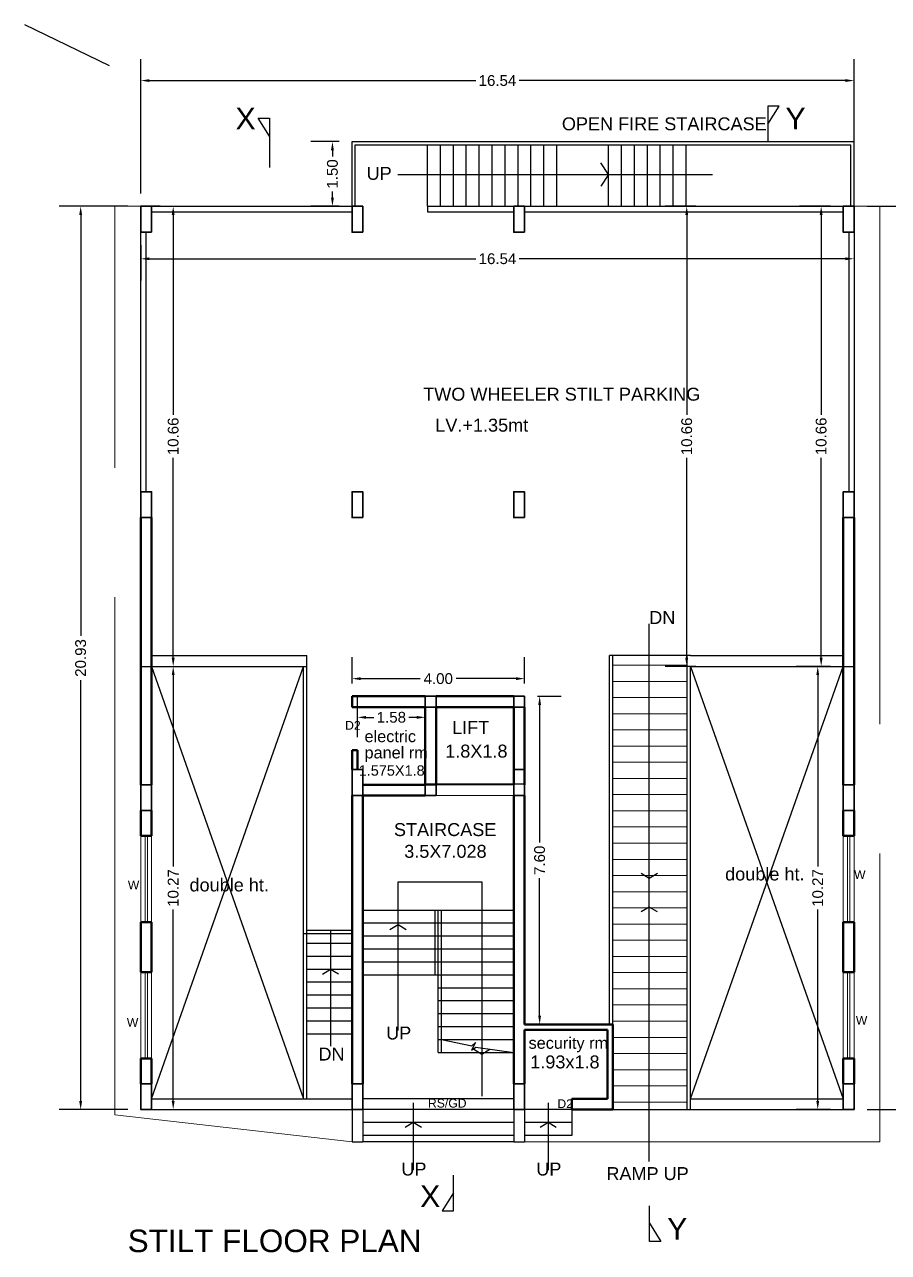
# Model space of a CAD drawing. Header units: metres. Extents: x 1217.9 to 1317.9, y 418.8 to 504.
# Drawn here: x 1248.73 to 1268.76, y 443.24 to 471.7 of the extents above; entities that cross this region are included whole.
import ezdxf

# ---------------------------------------------------------------- set-up
doc = ezdxf.new("R2010")
doc.units = ezdxf.units.M
doc.header["$MEASUREMENT"] = 0
doc.linetypes.add('ACAD_ISO02W100', pattern=[15, 12, -3])
doc.layers.add('Legend', color=7, linetype='Continuous')
doc.layers.add('Text', color=7, linetype='Continuous')
for name, color, linetype, lineweight in [('TEXX', 4, 'Continuous', 35), ('wall', 92, 'Continuous', 50), ('win', 40, 'Continuous', 20)]:
    doc.layers.add(name, color=color, linetype=linetype, lineweight=lineweight)
doc.styles.add('PreDCRFont', font='arial.ttf', dxfattribs={"height": 0.25})
doc.styles.add('style2', font='arial.ttf', dxfattribs={"height": 0.25})
doc.dimstyles.new('Copy of Standard2', dxfattribs={"dimtxt": 0.25, "dimasz": 0.2, "dimexe": 0.5, "dimexo": 0.3, "dimgap": 0.09, "dimtad": 0, "dimtoh": 1, "dimzin": 0, "dimdsep": 46, "dimtxsty": 'PreDCRFont', "dimcen": 0.025, "dimdle": 0.1, "dimadec": 0, "dimazin": 0, "dimtfac": 1, "dimtofl": 0, "dimtmove": 2, "dimatfit": 3, "dimfxl": 0.18, "dimtolj": 1, "dimtzin": 0, "dimarcsym": 0})

# ---------------------------------------------------------------- blocks, each defined once
blk = doc.blocks.new('*D26')
at = {"layer": 'Defpoints', "color": 0, "linetype": 'Continuous', "transparency": 16777216}
for p in [(1256.324, 468.987), (1255.87, 467.487), (1256.324, 467.487)]:
    blk.add_point(p, dxfattribs=at)
at = {"layer": 'Text', "color": 0, "linetype": 'Continuous', "lineweight": -2, "transparency": 16777216}
for p, q in [((1256.024, 468.987), (1255.37, 468.987)), ((1255.87, 468.787), (1255.87, 468.639)), ((1255.87, 467.687), (1255.87, 467.834)), ((1256.024, 467.487), (1255.37, 467.487))]:
    blk.add_line(p, q, dxfattribs=at)
at = {"layer": 'Text', "color": 0, "linetype": 'Continuous', "transparency": 16777216}
for points in [[(1255.836, 468.787), (1255.903, 468.787), (1255.87, 468.987)], [(1255.836, 467.687), (1255.903, 467.687), (1255.87, 467.487)]]:
    blk.add_solid(points, dxfattribs=at)
at = {"layer": 'Text', "color": 0, "linetype": 'Continuous', "transparency": 16777216, "insert": (1255.87, 468.237), "char_height": 0.25, "attachment_point": 5, "rotation": 90, "style": 'PreDCRFont'}
blk.add_mtext('\\A1;1.50', dxfattribs=at)
blk = doc.blocks.new('*D27')
at = {"layer": 'Defpoints', "color": 0, "linetype": 'Continuous', "transparency": 16777216}
for p in [(1251.427, 466.887), (1267.967, 466.887), (1267.967, 466.271)]:
    blk.add_point(p, dxfattribs=at)
at = {"layer": 'Text', "color": 0, "linetype": 'Continuous', "lineweight": -2, "transparency": 16777216}
for p, q in [((1251.427, 466.587), (1251.427, 465.771)), ((1267.967, 466.587), (1267.967, 465.771)), ((1251.627, 466.271), (1259.197, 466.271)), ((1267.767, 466.271), (1260.197, 466.271))]:
    blk.add_line(p, q, dxfattribs=at)
at = {"layer": 'Text', "color": 0, "linetype": 'Continuous', "transparency": 16777216}
for points in [[(1251.627, 466.304), (1251.627, 466.238), (1251.427, 466.271)], [(1267.767, 466.304), (1267.767, 466.238), (1267.967, 466.271)]]:
    blk.add_solid(points, dxfattribs=at)
at = {"layer": 'Text', "color": 0, "linetype": 'Continuous', "transparency": 16777216, "insert": (1259.697, 466.271), "char_height": 0.25, "attachment_point": 5, "style": 'PreDCRFont'}
blk.add_mtext('\\A1;16.54', dxfattribs=at)
blk = doc.blocks.new('*D28')
at = {"layer": 'Defpoints', "color": 0, "linetype": 'Continuous', "transparency": 16777216}
for p in [(1267.717, 467.487), (1267.204, 456.824), (1267.717, 456.824)]:
    blk.add_point(p, dxfattribs=at)
at = {"layer": 'Text', "color": 0, "linetype": 'Continuous', "lineweight": -2, "transparency": 16777216}
for p, q in [((1267.417, 467.487), (1266.704, 467.487)), ((1267.204, 467.287), (1267.204, 462.655)), ((1267.204, 457.024), (1267.204, 461.655)), ((1267.417, 456.824), (1266.704, 456.824))]:
    blk.add_line(p, q, dxfattribs=at)
at = {"layer": 'Text', "color": 0, "linetype": 'Continuous', "transparency": 16777216}
for points in [[(1267.171, 467.287), (1267.237, 467.287), (1267.204, 467.487)], [(1267.171, 457.024), (1267.237, 457.024), (1267.204, 456.824)]]:
    blk.add_solid(points, dxfattribs=at)
at = {"layer": 'Text', "color": 0, "linetype": 'Continuous', "transparency": 16777216, "insert": (1267.204, 462.155), "char_height": 0.25, "attachment_point": 5, "rotation": 90, "style": 'PreDCRFont'}
blk.add_mtext('\\A1;10.66', dxfattribs=at)
blk = doc.blocks.new('*D29')
at = {"layer": 'Defpoints', "color": 0, "linetype": 'Continuous', "transparency": 16777216}
for p in [(1267.717, 456.824), (1267.125, 446.554), (1267.717, 446.554)]:
    blk.add_point(p, dxfattribs=at)
at = {"layer": 'Text', "color": 0, "linetype": 'Continuous', "lineweight": -2, "transparency": 16777216}
for p, q in [((1267.417, 456.824), (1266.625, 456.824)), ((1267.125, 456.624), (1267.125, 452.189)), ((1267.125, 446.754), (1267.125, 451.189)), ((1267.417, 446.554), (1266.625, 446.554))]:
    blk.add_line(p, q, dxfattribs=at)
at = {"layer": 'Text', "color": 0, "linetype": 'Continuous', "transparency": 16777216}
for points in [[(1267.091, 456.624), (1267.158, 456.624), (1267.125, 456.824)], [(1267.091, 446.754), (1267.158, 446.754), (1267.125, 446.554)]]:
    blk.add_solid(points, dxfattribs=at)
at = {"layer": 'Text', "color": 0, "linetype": 'Continuous', "transparency": 16777216, "insert": (1267.125, 451.689), "char_height": 0.25, "attachment_point": 5, "rotation": 90, "style": 'PreDCRFont'}
blk.add_mtext('\\A1;10.27', dxfattribs=at)
blk = doc.blocks.new('*D30')
at = {"layer": 'Defpoints', "color": 0, "linetype": 'Continuous', "transparency": 16777216}
for p in [(1267.967, 467.487), (1269.303, 467.487), (1267.967, 446.554)]:
    blk.add_point(p, dxfattribs=at)
at = {"layer": 'Text', "color": 0, "linetype": 'Continuous', "lineweight": -2, "transparency": 16777216}
for p, q in [((1268.267, 467.487), (1269.803, 467.487)), ((1269.303, 467.287), (1269.303, 457.534)), ((1269.303, 446.754), (1269.303, 456.506)), ((1268.267, 446.554), (1269.803, 446.554))]:
    blk.add_line(p, q, dxfattribs=at)
at = {"layer": 'Text', "color": 0, "linetype": 'Continuous', "transparency": 16777216}
for points in [[(1269.269, 467.287), (1269.336, 467.287), (1269.303, 467.487)], [(1269.269, 446.754), (1269.336, 446.754), (1269.303, 446.554)]]:
    blk.add_solid(points, dxfattribs=at)
at = {"layer": 'Text', "color": 0, "linetype": 'Continuous', "transparency": 16777216, "insert": (1269.303, 457.02), "char_height": 0.25, "attachment_point": 5, "rotation": 90, "style": 'PreDCRFont'}
blk.add_mtext('\\A1;20.93', dxfattribs=at)
blk = doc.blocks.new('*D31')
at = {"layer": 'Defpoints', "color": 0, "linetype": 'Continuous', "transparency": 16777216}
for p in [(1251.677, 456.824), (1252.177, 456.824), (1251.677, 446.554)]:
    blk.add_point(p, dxfattribs=at)
at = {"layer": 'Text', "color": 0, "linetype": 'Continuous', "lineweight": -2, "transparency": 16777216}
for p, q in [((1251.977, 456.824), (1252.677, 456.824)), ((1252.177, 456.624), (1252.177, 452.189)), ((1252.177, 446.754), (1252.177, 451.189)), ((1251.977, 446.554), (1252.677, 446.554))]:
    blk.add_line(p, q, dxfattribs=at)
at = {"layer": 'Text', "color": 0, "linetype": 'Continuous', "transparency": 16777216}
for points in [[(1252.143, 456.624), (1252.21, 456.624), (1252.177, 456.824)], [(1252.143, 446.754), (1252.21, 446.754), (1252.177, 446.554)]]:
    blk.add_solid(points, dxfattribs=at)
at = {"layer": 'Text', "color": 0, "linetype": 'Continuous', "transparency": 16777216, "insert": (1252.177, 451.689), "char_height": 0.25, "attachment_point": 5, "rotation": 90, "style": 'PreDCRFont'}
blk.add_mtext('\\A1;10.27', dxfattribs=at)
blk = doc.blocks.new('*D32')
at = {"layer": 'Defpoints', "color": 0, "linetype": 'Continuous', "transparency": 16777216}
for p in [(1252.177, 467.487), (1252.177, 467.487), (1251.677, 456.824)]:
    blk.add_point(p, dxfattribs=at)
at = {"layer": 'Text', "color": 0, "linetype": 'Continuous', "lineweight": -2, "transparency": 16777216}
for p, q in [((1251.877, 467.487), (1251.677, 467.487)), ((1252.177, 467.287), (1252.177, 462.655)), ((1252.177, 457.024), (1252.177, 461.655)), ((1251.977, 456.824), (1252.677, 456.824))]:
    blk.add_line(p, q, dxfattribs=at)
at = {"layer": 'Text', "color": 0, "linetype": 'Continuous', "transparency": 16777216}
for points in [[(1252.143, 467.287), (1252.21, 467.287), (1252.177, 467.487)], [(1252.143, 457.024), (1252.21, 457.024), (1252.177, 456.824)]]:
    blk.add_solid(points, dxfattribs=at)
at = {"layer": 'Text', "color": 0, "linetype": 'Continuous', "transparency": 16777216, "insert": (1252.177, 462.155), "char_height": 0.25, "attachment_point": 5, "rotation": 90, "style": 'PreDCRFont'}
blk.add_mtext('\\A1;10.66', dxfattribs=at)
blk = doc.blocks.new('*D33')
at = {"layer": 'Defpoints', "color": 0, "linetype": 'Continuous', "transparency": 16777216}
for p in [(1260.324, 456.541), (1256.324, 456.132), (1260.324, 456.132)]:
    blk.add_point(p, dxfattribs=at)
at = {"layer": 'Text', "color": 0, "linetype": 'Continuous', "lineweight": -2, "transparency": 16777216}
for p, q in [((1256.324, 456.432), (1256.324, 457.041)), ((1260.324, 456.432), (1260.324, 457.041)), ((1256.524, 456.541), (1257.904, 456.541)), ((1260.124, 456.541), (1258.743, 456.541))]:
    blk.add_line(p, q, dxfattribs=at)
at = {"layer": 'Text', "color": 0, "linetype": 'Continuous', "transparency": 16777216}
for points in [[(1256.524, 456.574), (1256.524, 456.507), (1256.324, 456.541)], [(1260.124, 456.574), (1260.124, 456.507), (1260.324, 456.541)]]:
    blk.add_solid(points, dxfattribs=at)
at = {"layer": 'Text', "color": 0, "linetype": 'Continuous', "transparency": 16777216, "insert": (1258.324, 456.541), "char_height": 0.25, "attachment_point": 5, "style": 'PreDCRFont'}
blk.add_mtext('\\A1;4.00', dxfattribs=at)
blk = doc.blocks.new('*D36')
at = {"layer": 'Defpoints', "color": 0, "linetype": 'Continuous', "transparency": 16777216}
for p in [(1260.324, 456.132), (1260.324, 448.529), (1260.675, 448.529)]:
    blk.add_point(p, dxfattribs=at)
at = {"layer": 'Text', "color": 0, "linetype": 'Continuous', "lineweight": -2, "transparency": 16777216}
for p, q in [((1260.624, 456.132), (1261.175, 456.132)), ((1260.675, 455.932), (1260.675, 452.744)), ((1260.675, 448.729), (1260.675, 451.917)), ((1260.624, 448.529), (1261.175, 448.529))]:
    blk.add_line(p, q, dxfattribs=at)
at = {"layer": 'Text', "color": 0, "linetype": 'Continuous', "transparency": 16777216}
for points in [[(1260.642, 455.932), (1260.708, 455.932), (1260.675, 456.132)], [(1260.642, 448.729), (1260.708, 448.729), (1260.675, 448.529)]]:
    blk.add_solid(points, dxfattribs=at)
at = {"layer": 'Text', "color": 0, "linetype": 'Continuous', "transparency": 16777216, "insert": (1260.675, 452.331), "char_height": 0.25, "attachment_point": 5, "rotation": 90, "style": 'PreDCRFont'}
blk.add_mtext('\\A1;7.60', dxfattribs=at)
blk = doc.blocks.new('*D37')
at = {"layer": 'Defpoints', "color": 0, "linetype": 'Continuous', "transparency": 16777216}
for p in [(1258.024, 455.644), (1256.449, 454.882), (1258.024, 454.882)]:
    blk.add_point(p, dxfattribs=at)
at = {"layer": 'Text', "color": 0, "linetype": 'Continuous', "lineweight": -2, "transparency": 16777216}
for p, q in [((1256.449, 455.182), (1256.449, 456.144)), ((1258.024, 455.182), (1258.024, 456.144)), ((1256.649, 455.644), (1256.833, 455.644)), ((1257.824, 455.644), (1257.639, 455.644))]:
    blk.add_line(p, q, dxfattribs=at)
at = {"layer": 'Text', "color": 0, "linetype": 'Continuous', "transparency": 16777216}
for points in [[(1256.649, 455.677), (1256.649, 455.61), (1256.449, 455.644)], [(1257.824, 455.677), (1257.824, 455.61), (1258.024, 455.644)]]:
    blk.add_solid(points, dxfattribs=at)
at = {"layer": 'Text', "color": 0, "linetype": 'Continuous', "transparency": 16777216, "insert": (1257.236, 455.644), "char_height": 0.25, "attachment_point": 5, "style": 'PreDCRFont'}
blk.add_mtext('\\A1;1.58', dxfattribs=at)
blk = doc.blocks.new('*D85')
at = {"layer": 'Defpoints', "color": 0, "linetype": 'Continuous', "transparency": 16777216}
for p in [(1267.967, 470.401), (1251.427, 467.487), (1267.967, 467.487)]:
    blk.add_point(p, dxfattribs=at)
at = {"layer": 'Text', "color": 0, "linetype": 'Continuous', "lineweight": -2, "transparency": 16777216}
for p, q in [((1251.427, 467.787), (1251.427, 470.901)), ((1267.967, 467.787), (1267.967, 470.901)), ((1251.627, 470.401), (1259.197, 470.401)), ((1267.767, 470.401), (1260.197, 470.401))]:
    blk.add_line(p, q, dxfattribs=at)
at = {"layer": 'Text', "color": 0, "linetype": 'Continuous', "transparency": 16777216}
for points in [[(1251.627, 470.434), (1251.627, 470.368), (1251.427, 470.401)], [(1267.767, 470.434), (1267.767, 470.368), (1267.967, 470.401)]]:
    blk.add_solid(points, dxfattribs=at)
at = {"layer": 'Text', "color": 0, "linetype": 'Continuous', "transparency": 16777216, "insert": (1259.697, 470.401), "char_height": 0.25, "attachment_point": 5, "style": 'PreDCRFont'}
blk.add_mtext('\\A1;16.54', dxfattribs=at)
blk = doc.blocks.new('*D86')
at = {"layer": 'Defpoints', "color": 0, "linetype": 'Continuous', "transparency": 16777216}
for p in [(1251.427, 467.487), (1250.031, 446.554), (1251.427, 446.554)]:
    blk.add_point(p, dxfattribs=at)
at = {"layer": 'Text', "color": 0, "linetype": 'Continuous', "lineweight": -2, "transparency": 16777216}
for p, q in [((1251.127, 467.487), (1249.531, 467.487)), ((1250.031, 467.287), (1250.031, 457.534)), ((1250.031, 446.754), (1250.031, 456.506)), ((1251.127, 446.554), (1249.531, 446.554))]:
    blk.add_line(p, q, dxfattribs=at)
at = {"layer": 'Text', "color": 0, "linetype": 'Continuous', "transparency": 16777216}
for points in [[(1249.997, 467.287), (1250.064, 467.287), (1250.031, 467.487)], [(1249.997, 446.754), (1250.064, 446.754), (1250.031, 446.554)]]:
    blk.add_solid(points, dxfattribs=at)
at = {"layer": 'Text', "color": 0, "linetype": 'Continuous', "transparency": 16777216, "insert": (1250.031, 457.02), "char_height": 0.25, "attachment_point": 5, "rotation": 90, "style": 'PreDCRFont'}
blk.add_mtext('\\A1;20.93', dxfattribs=at)
blk = doc.blocks.new('*D131')
at = {"layer": 'Defpoints', "color": 0, "linetype": 'Continuous', "transparency": 16777216}
for p in [(1264.598, 467.487), (1264.086, 456.824), (1264.598, 456.824)]:
    blk.add_point(p, dxfattribs=at)
at = {"layer": 'Text', "color": 0, "linetype": 'Continuous', "lineweight": -2, "transparency": 16777216}
for p, q in [((1264.298, 467.487), (1263.586, 467.487)), ((1264.086, 467.287), (1264.086, 462.655)), ((1264.086, 457.024), (1264.086, 461.655)), ((1264.298, 456.824), (1263.586, 456.824))]:
    blk.add_line(p, q, dxfattribs=at)
at = {"layer": 'Text', "color": 0, "linetype": 'Continuous', "transparency": 16777216}
for points in [[(1264.052, 467.287), (1264.119, 467.287), (1264.086, 467.487)], [(1264.052, 457.024), (1264.119, 457.024), (1264.086, 456.824)]]:
    blk.add_solid(points, dxfattribs=at)
at = {"layer": 'Text', "color": 0, "linetype": 'Continuous', "transparency": 16777216, "insert": (1264.086, 462.155), "char_height": 0.25, "attachment_point": 5, "rotation": 90, "style": 'PreDCRFont'}
blk.add_mtext('\\A1;10.66', dxfattribs=at)

msp = doc.modelspace()

# ---------------------------------------------------------------- hatches: boundary and pattern name
at = {"layer": 'win', "linetype": 'Continuous'}
h = msp.add_hatch(dxfattribs=at)
h.set_pattern_fill('ANSI31', color=256, scale=3, angle=135)
h.set_pattern_definition([(180, (45.70003, -8.89688), (-1e-16, -0.375), [])])
h.paths.add_polyline_path([(1264.0985, 457.0739), (1263.2172, 457.0739), (1263.2172, 446.5539), (1264.0985, 446.5539)])
h.paths.add_polyline_path([(1263.2172, 457.0739), (1262.3735, 457.0739), (1262.3735, 451.0539), (1262.3735, 446.5539), (1263.2172, 446.5539)])

# ---------------------------------------------------------------- linework, layer by layer
at = {"linetype": 'Continuous'}
for p, q in [((1263.2172, 445.3517), (1263.2172, 457.8077)), ((1251.6771, 457.0739), (1255.2771, 457.0739)), ((1255.2771, 446.8039), (1255.2771, 457.0739)), ((1264.1735, 457.0739), (1262.2985, 457.0739)), ((1262.2985, 448.5289), (1262.2985, 457.0739)), ((1262.3735, 448.5289), (1262.3735, 457.0739)), ((1264.0985, 446.5539), (1264.0985, 457.0739)), ((1264.1735, 457.0739), (1267.7169, 457.0739)), ((1251.4271, 456.8239), (1255.2771, 456.8239)), ((1251.6771, 456.8239), (1255.2021, 446.8039)), ((1251.6771, 446.8039), (1255.2021, 456.8239)), ((1255.2021, 446.8039), (1255.2021, 456.8239)), ((1264.1735, 446.5539), (1264.1735, 456.8239)), ((1264.1735, 456.8239), (1267.9669, 456.8239)), ((1264.1735, 456.8239), (1267.7169, 446.8039)), ((1264.1735, 446.8039), (1267.7169, 456.8239)), ((1256.3235, 450.6289), (1255.2021, 450.6289)), ((1256.3235, 450.7039), (1255.2771, 450.7039)), ((1256.3235, 450.4039), (1255.2771, 450.4039)), ((1256.3235, 450.1039), (1255.2771, 450.1039)), ((1256.3235, 449.8039), (1255.2771, 449.8039)), ((1256.3235, 449.5039), (1255.2771, 449.5039)), ((1256.3235, 449.2039), (1255.2771, 449.2039)), ((1256.3235, 448.9039), (1255.2771, 448.9039)), ((1256.3235, 448.6039), (1255.2771, 448.6039)), ((1256.3235, 448.3039), (1255.2771, 448.3039)), ((1251.6771, 446.8039), (1256.3235, 446.8039)), ((1264.1735, 446.8039), (1267.7169, 446.8039)), ((1251.6771, 446.5539), (1256.3235, 446.5539)), ((1255.2122, 446.5539), (1256.5735, 446.5539)), ((1261.4235, 446.5539), (1260.3235, 446.5539)), ((1261.4235, 446.5539), (1261.4235, 445.9539)), ((1262.3735, 446.5539), (1267.7169, 446.5539)), ((1261.4235, 446.2539), (1260.3235, 446.2539)), ((1261.4235, 445.9539), (1260.3235, 445.9539))]:
    msp.add_line(p, q, dxfattribs=at)
at = {"color": 1, "linetype": 'Continuous'}
msp.add_lwpolyline([(1260.3235, 454.0928), (1258.0235, 454.0928), (1258.0235, 456.1324), (1260.3235, 456.1324)], close=True, dxfattribs=at)
at = {"linetype": 'Continuous'}
for points in [[(1255.8212, 450.7039), (1255.8212, 448.0221)], [(1258.3985, 448.1784), (1259.1063, 448.0289), (1259.1841, 448.1125), (1259.0948, 447.9299), (1259.1979, 448.0028), (1260.0735, 447.8784)], [(1257.7442, 446.7087), (1257.7442, 445.1505)], [(1260.8735, 446.7087), (1260.8735, 445.1505)]]:
    msp.add_lwpolyline(points, dxfattribs=at)
at = {"layer": 'Text', "linetype": 'Continuous'}
for p, q in [((1256.3235, 468.9869), (1267.9669, 468.9869)), ((1256.3235, 467.4869), (1256.3235, 468.9869)), ((1267.9669, 467.4869), (1267.9669, 468.9869)), ((1256.3985, 468.9119), (1267.8919, 468.9119)), ((1256.3985, 467.4869), (1256.3985, 468.9119)), ((1258.0735, 467.4869), (1258.0735, 468.9119)), ((1258.3735, 467.4869), (1258.3735, 468.9119)), ((1258.6735, 467.4869), (1258.6735, 468.9119)), ((1258.9735, 467.4869), (1258.9735, 468.9119)), ((1259.2735, 467.4869), (1259.2735, 468.9119)), ((1259.5735, 467.4869), (1259.5735, 468.9119)), ((1259.8735, 467.4869), (1259.8735, 468.9119)), ((1260.1735, 467.4869), (1260.1735, 468.9119)), ((1260.4735, 467.4869), (1260.4735, 468.9119)), ((1260.7735, 467.4869), (1260.7735, 468.9119)), ((1261.0735, 467.4869), (1261.0735, 468.9119)), ((1262.2735, 467.4869), (1262.2735, 468.9119)), ((1262.5735, 467.4869), (1262.5735, 468.9119)), ((1262.8735, 467.4869), (1262.8735, 468.9119)), ((1263.1735, 467.4869), (1263.1735, 468.9119)), ((1263.4735, 467.4869), (1263.4735, 468.9119)), ((1263.7735, 467.4869), (1263.7735, 468.9119)), ((1264.0735, 467.4869), (1264.0735, 468.9119)), ((1267.8919, 467.4869), (1267.8919, 468.9119)), ((1251.6771, 467.4869), (1256.3235, 467.4869)), ((1251.6771, 467.3619), (1256.3235, 467.3619)), ((1258.0735, 467.4869), (1260.0735, 467.4869)), ((1258.0735, 467.4869), (1258.0735, 467.3619)), ((1258.0735, 467.3619), (1260.0735, 467.3619)), ((1260.3235, 467.4869), (1267.7169, 467.4869)), ((1260.3235, 467.3619), (1267.7169, 467.3619)), ((1251.4271, 460.8739), (1251.4271, 466.8869)), ((1251.5521, 460.8739), (1251.5521, 466.8869)), ((1267.8419, 466.8869), (1267.8419, 460.8739)), ((1267.9669, 466.8869), (1267.9669, 460.8739)), ((1256.5735, 451.1784), (1260.0735, 451.1784)), ((1258.2485, 449.6784), (1258.2485, 451.1784)), ((1258.3235, 447.8784), (1258.3235, 451.1784)), ((1258.3985, 447.8784), (1258.3985, 451.1784)), ((1256.5735, 450.8784), (1260.0735, 450.8784)), ((1256.5735, 450.5784), (1260.0735, 450.5784)), ((1256.5735, 450.2784), (1260.0735, 450.2784)), ((1258.3235, 450.2784), (1260.0735, 450.2784)), ((1256.5735, 449.9784), (1260.0735, 449.9784)), ((1258.3235, 449.9784), (1260.0735, 449.9784)), ((1256.5735, 449.6784), (1260.0735, 449.6784)), ((1258.3235, 449.3784), (1260.0735, 449.3784)), ((1258.3235, 449.3784), (1260.0735, 449.3784)), ((1258.3235, 449.0784), (1260.0735, 449.0784)), ((1258.3235, 448.7784), (1260.0735, 448.7784)), ((1258.3235, 448.4784), (1260.0735, 448.4784)), ((1258.3235, 448.1784), (1260.0735, 448.1784)), ((1258.3235, 447.8784), (1260.0735, 447.8784)), ((1260.0735, 446.5539), (1256.5735, 446.5539)), ((1260.0735, 446.2539), (1256.5735, 446.2539)), ((1260.0735, 446.2539), (1256.5735, 446.2539)), ((1260.0735, 445.9539), (1256.5735, 445.9539)), ((1260.0735, 445.9539), (1256.5735, 445.9539))]:
    msp.add_line(p, q, dxfattribs=at)
at = {"layer": 'Text', "linetype": 'ACAD_ISO02W100'}
for p, q in [((1260.0735, 446.8039), (1256.5735, 446.8039)), ((1256.3235, 446.5539), (1256.3235, 445.8039)), ((1256.5735, 446.5539), (1256.5735, 445.8039)), ((1260.0735, 446.5539), (1260.0735, 445.8039)), ((1260.3235, 446.5539), (1260.3235, 445.8039)), ((1256.3235, 445.8039), (1256.5735, 445.8039)), ((1256.5735, 445.8111), (1260.0735, 445.8111)), ((1260.0735, 445.8039), (1260.3235, 445.8039))]:
    msp.add_line(p, q, dxfattribs=at)
at = {"layer": 'Text'}
for points in [[(1248.7293, 471.6993), (1250.6927, 470.7486)], [(1265.9678, 469.3921), (1266.2305, 469.8114), (1265.9678, 469.8114), (1265.9678, 468.9869)], [(1254.4131, 469.1132), (1254.1503, 469.5325), (1254.4131, 469.5325), (1254.4131, 468.708)], [(1258.6765, 444.6266), (1258.4137, 444.2073), (1258.6765, 444.2073), (1258.6765, 445.0318)], [(1263.2231, 443.9202), (1263.4859, 443.5008), (1263.2231, 443.5008), (1263.2231, 444.3254)]]:
    msp.add_lwpolyline(points, dxfattribs=at)
at = {"layer": 'Text', "linetype": 'Continuous'}
for points in [[(1254.4131, 469.5325), (1254.4131, 468.388)], [(1262.2735, 468.2278), (1262.0949, 468.4977)], [(1257.3832, 468.2278), (1264.6834, 468.2278)], [(1262.2735, 468.2278), (1262.0949, 467.9578)], [(1263.4045, 452.0251), (1263.2172, 451.913), (1263.0299, 452.0251)], [(1257.3904, 448.39), (1257.3904, 451.8357), (1259.336, 451.8357), (1259.336, 446.8615)], [(1263.4045, 451.1343), (1263.2172, 451.2464), (1263.0299, 451.1343)], [(1257.5777, 450.7198), (1257.3904, 450.8319), (1257.203, 450.7198)], [(1256.0109, 449.6959), (1255.8212, 449.8039), (1255.6363, 449.6878)], [(1259.5233, 447.944), (1259.336, 447.8319), (1259.1486, 447.944)], [(1257.9315, 446.1418), (1257.7442, 446.2539), (1257.5569, 446.1418)], [(1261.0608, 446.1418), (1260.8735, 446.2539), (1260.6862, 446.1418)]]:
    msp.add_lwpolyline(points, dxfattribs=at)
at = {"layer": 'TEXX', "linetype": 'Continuous'}
for points in [[(1251.6771, 466.8869), (1251.6771, 467.4869), (1251.4271, 467.4869), (1251.4271, 466.8869)], [(1256.5735, 466.8869), (1256.5735, 467.4869), (1256.3235, 467.4869), (1256.3235, 466.8869)], [(1260.3235, 466.8869), (1260.3235, 467.4869), (1260.0735, 467.4869), (1260.0735, 466.8869)], [(1267.9669, 466.8869), (1267.9669, 467.4869), (1267.7169, 467.4869), (1267.7169, 466.8869)], [(1251.6771, 460.2739), (1251.6771, 460.8739), (1251.4271, 460.8739), (1251.4271, 460.2739)], [(1256.5735, 460.2739), (1256.5735, 460.8739), (1256.3235, 460.8739), (1256.3235, 460.2739)], [(1260.3235, 460.2739), (1260.3235, 460.8739), (1260.0735, 460.8739), (1260.0735, 460.2739)], [(1267.7169, 460.2739), (1267.7169, 460.8739), (1267.9669, 460.8739), (1267.9669, 460.2739)], [(1258.2735, 455.8824), (1258.0235, 455.8824), (1258.0235, 456.1324), (1258.2735, 456.1324)], [(1260.0735, 455.8824), (1260.3235, 455.8824), (1260.3235, 456.1324), (1260.0735, 456.1324)], [(1256.5735, 453.8324), (1256.5735, 454.4324), (1256.3235, 454.4324), (1256.3235, 453.8324)], [(1260.3235, 453.8324), (1260.3235, 454.4324), (1260.0735, 454.4324), (1260.0735, 453.8324)], [(1251.6771, 453.4824), (1251.6771, 454.0824), (1251.4271, 454.0824), (1251.4271, 453.4824)], [(1258.2735, 453.8324), (1258.0235, 453.8324), (1258.0235, 454.0824), (1258.2735, 454.0824)], [(1267.7169, 453.4824), (1267.7169, 454.0824), (1267.9669, 454.0824), (1267.9669, 453.4824)], [(1251.6771, 446.5539), (1251.6771, 447.1539), (1251.4271, 447.1539), (1251.4271, 446.5539)], [(1256.5735, 446.5539), (1256.5735, 447.1539), (1256.3235, 447.1539), (1256.3235, 446.5539)], [(1260.0735, 446.5539), (1260.0735, 447.1539), (1260.3235, 447.1539), (1260.3235, 446.5539)], [(1267.7169, 446.5539), (1267.7169, 447.1539), (1267.9669, 447.1539), (1267.9669, 446.5539)]]:
    msp.add_lwpolyline(points, close=True, dxfattribs=at)
at = {"layer": 'wall', "linetype": 'Continuous'}
for p, q in [((1251.4271, 460.2739), (1251.4271, 454.0824)), ((1251.6771, 454.0824), (1251.6771, 460.2739)), ((1267.7169, 460.2739), (1267.7169, 454.0824)), ((1267.9669, 454.0824), (1267.9669, 460.2739)), ((1258.0235, 456.1324), (1256.3235, 456.1324)), ((1256.3235, 455.8824), (1256.3235, 456.1324)), ((1258.0235, 455.8824), (1256.3235, 455.8824)), ((1258.0235, 455.8824), (1258.0235, 454.0824)), ((1258.2735, 456.1324), (1260.0735, 456.1324)), ((1258.2735, 455.8824), (1260.0735, 455.8824)), ((1258.2735, 455.8824), (1258.2735, 454.0824)), ((1260.0735, 455.8824), (1260.0735, 454.0824)), ((1260.3235, 455.8824), (1260.3235, 454.0824)), ((1256.3235, 454.4324), (1256.3235, 454.8824)), ((1256.4485, 454.8824), (1256.3235, 454.8824)), ((1256.4485, 454.4324), (1256.4485, 454.8824)), ((1256.5735, 454.0824), (1258.0235, 454.0824)), ((1256.3235, 447.1539), (1256.3235, 453.8324)), ((1256.5735, 453.8324), (1258.0235, 453.8324)), ((1256.5735, 447.1539), (1256.5735, 453.8324)), ((1260.0735, 453.8324), (1260.0735, 447.1539)), ((1260.3235, 453.8324), (1260.3235, 448.5289)), ((1251.4271, 452.9003), (1251.4271, 453.4824)), ((1251.6771, 452.9003), (1251.6771, 453.4824)), ((1267.7169, 452.9003), (1267.7169, 453.4824)), ((1267.9669, 453.4824), (1267.9669, 452.9003)), ((1251.6771, 452.9003), (1251.4271, 452.9003)), ((1267.7169, 452.9003), (1267.9669, 452.9003)), ((1251.4271, 449.736), (1251.4271, 450.9003)), ((1251.6771, 450.9003), (1251.4271, 450.9003)), ((1251.6771, 449.736), (1251.6771, 450.9003)), ((1267.7169, 450.9003), (1267.9669, 450.9003)), ((1267.7169, 449.736), (1267.7169, 450.9003)), ((1267.9669, 450.9003), (1267.9669, 449.736)), ((1251.6771, 449.736), (1251.4271, 449.736)), ((1267.7169, 449.736), (1267.9669, 449.736)), ((1260.3235, 448.5289), (1262.3735, 448.5289)), ((1262.3735, 446.5539), (1262.3735, 448.5289)), ((1260.3235, 448.4039), (1262.2485, 448.4039)), ((1260.3235, 448.4039), (1260.3235, 447.1539)), ((1262.2485, 446.8039), (1262.2485, 448.4039)), ((1251.4271, 447.1539), (1251.4271, 447.736)), ((1251.6771, 447.736), (1251.4271, 447.736)), ((1251.6771, 447.1539), (1251.6771, 447.736)), ((1267.7169, 447.1539), (1267.7169, 447.736)), ((1267.7169, 447.736), (1267.9669, 447.736)), ((1267.9669, 447.736), (1267.9669, 447.1539)), ((1261.4235, 446.8039), (1262.2485, 446.8039)), ((1261.4235, 446.8039), (1261.4235, 446.5539)), ((1261.4235, 446.5539), (1262.3735, 446.5539))]:
    msp.add_line(p, q, dxfattribs=at)
at = {"layer": 'win', "linetype": 'ACAD_ISO02W100'}
for p, q in [((1250.8271, 446.4289), (1250.8271, 467.4869)), ((1251.4271, 467.4869), (1250.8271, 467.4869)), ((1267.9669, 467.4869), (1268.5669, 467.4869)), ((1268.5669, 467.4869), (1268.5669, 445.8039)), ((1256.3235, 445.8039), (1250.8271, 446.4289)), ((1268.5669, 445.8039), (1260.3235, 445.8039))]:
    msp.add_line(p, q, dxfattribs=at)
at = {"layer": 'win', "linetype": 'Continuous'}
for p, q in [((1258.2735, 454.0824), (1260.0735, 454.0824)), ((1258.2735, 453.8324), (1260.0735, 453.8324)), ((1251.4271, 450.9003), (1251.4271, 452.9003)), ((1251.5271, 450.9003), (1251.5271, 452.9003)), ((1251.5771, 450.9003), (1251.5771, 452.9003)), ((1251.6771, 450.9003), (1251.6771, 452.9003)), ((1267.7169, 450.9003), (1267.7169, 452.9003)), ((1267.8169, 450.9003), (1267.8169, 452.9003)), ((1267.8669, 450.9003), (1267.8669, 452.9003)), ((1267.9669, 450.9003), (1267.9669, 452.9003)), ((1251.4271, 449.736), (1251.4271, 447.736)), ((1251.5271, 449.736), (1251.5271, 447.736)), ((1251.5771, 449.736), (1251.5771, 447.736)), ((1251.6771, 449.736), (1251.6771, 447.736)), ((1267.7169, 449.736), (1267.7169, 447.736)), ((1267.8169, 449.736), (1267.8169, 447.736)), ((1267.8669, 449.736), (1267.8669, 447.736)), ((1267.9669, 449.736), (1267.9669, 447.736))]:
    msp.add_line(p, q, dxfattribs=at)

# ---------------------------------------------------------------- texts
at = {"linetype": 'Continuous', "style": 'style2'}
for s, height, p in [('DN', 0.3, (1263.2172, 457.8077)), ('electric', 0.27, (1256.614, 455.0686)), ('LIFT', 0.3, (1258.6445, 455.2592)), ('1.8X1.8', 0.3, (1258.4853, 454.7116)), ('panel rm', 0.27, (1256.614, 454.692)), ('1.575X1.8', 0.24, (1256.4796, 454.2921)), ('STAIRCASE', 0.3, (1257.2964, 452.8926)), ('3.5X7.028', 0.3, (1257.535, 452.3891)), ('double ht.', 0.3, (1264.9774, 451.8635)), ('double ht.', 0.3, (1252.5557, 451.6101)), ('UP', 0.3, (1257.1145, 448.179)), ('security rm', 0.27, (1260.4181, 447.963)), ('DN', 0.3, (1255.5453, 447.6909)), ('1.93x1.8', 0.3, (1260.4576, 447.5085)), ('UP', 0.3, (1257.4683, 445.0261)), ('UP', 0.3, (1260.5976, 445.0261)), ('RAMP UP', 0.3, (1262.2228, 444.9205))]:
    msp.add_text(s, height=height, dxfattribs=at).set_placement(p)
at = {"layer": 'Legend', "linetype": 'Continuous', "style": 'style2'}
for s, p in [('TWO WHEELER STILT PARKING', (1257.9745, 462.9831)), ('LV.+1.35mt', (1258.255, 462.2645))]:
    msp.add_text(s, height=0.3, dxfattribs=at).set_placement(p)
at = {"layer": 'Text', "linetype": 'Continuous', "style": 'style2'}
for s, p in [('OPEN FIRE STAIRCASE', (1261.1907, 469.2485)), ('UP', (1256.6622, 468.1007))]:
    msp.add_text(s, height=0.3, dxfattribs=at).set_placement(p)
at = {"layer": 'Text', "style": 'PreDCRFont'}
for s, height, rotation, p in [('D2', 0.2025, 359.85, (1256.1632, 455.3566)), ('W', 0.2025, 359.85, (1267.9669, 451.9003)), ('W', 0.2025, 359.85, (1251.1244, 451.6584)), ('W', 0.2025, 359.85, (1251.1008, 448.4723)), ('W', 0.2025, 359.85, (1268.0072, 448.5216)), ('RS/GD', 0.2025, 359.85, (1258.0842, 446.6023)), ('D2', 0.2025, 359.85, (1261.086, 446.5891)), ('X', 0.5, 0.15, (1257.904, 444.2958))]:
    msp.add_text(s, height=height, rotation=rotation, dxfattribs=at).set_placement(p)
at = {"layer": 'wall', "style": 'PreDCRFont'}
for s, rotation, p in [('X', 0.15, (1253.623, 469.2693)), ('Y', 0.15, (1266.3776, 469.2693)), ('Y', 359.85, (1263.6317, 443.543))]:
    msp.add_text(s, height=0.5, rotation=rotation, dxfattribs=at).set_placement(p)
at = {"layer": 'wall', "linetype": 'Continuous', "style": 'style2'}
msp.add_text('STILT FLOOR PLAN', height=0.522618, dxfattribs=at).set_placement((1251.1213, 443.2508))

# ---------------------------------------------------------------- dimensions: what is measured, and where the dimension line sits
at = {"layer": 'Text', "linetype": 'Continuous'}
for base, p1, p2, picture, middle in [((1267.9669, 470.4009), (1251.4271, 467.4869), (1267.9669, 467.4869), '*D85', (1259.697, 470.4009)), ((1267.9669, 466.2711), (1251.4271, 466.8869), (1267.9669, 466.8869), '*D27', (1259.697, 466.2711)), ((1260.3235, 456.5406), (1256.3235, 456.1324), (1260.3235, 456.1324), '*D33', (1258.3235, 456.5406)), ((1258.0235089924, 455.6438178277), (1256.4485089924, 454.8823834278), (1258.0235089924, 454.8823834278), '*D37', (1257.2360089924, 455.6438178277))]:
    dim = msp.add_linear_dim(base=base, p1=p1, p2=p2, dimstyle='Copy of Standard2', override={"dimpost": '\\X'}, dxfattribs=at)
    dim.commit()
    dim.dimension.update_dxf_attribs({"geometry": picture, "text_midpoint": middle})
for base, p1, p2, picture, middle in [((1255.8698, 467.4869), (1256.3235, 468.9869), (1256.3235, 467.4869), '*D26', (1255.8698, 468.2369)), ((1250.0308, 446.5539), (1251.4271, 467.4869), (1251.4271, 446.5539), '*D86', (1250.0308, 457.0204)), ((1252.1766, 467.4869), (1251.6771, 456.8239), (1252.1766, 467.4869), '*D32', (1252.1766, 462.1554)), ((1264.0856, 456.8239), (1264.5984, 467.4869), (1264.5984, 456.8239), '*D131', (1264.0856, 462.1554)), ((1267.2041, 456.8239), (1267.7169, 467.4869), (1267.7169, 456.8239), '*D28', (1267.2041, 462.1554)), ((1269.3027, 467.4869), (1267.9669, 446.5539), (1267.9669, 467.4869), '*D30', (1269.3027, 457.0204)), ((1252.1766, 456.8239), (1251.6771, 446.5539), (1251.6771, 456.8239), '*D31', (1252.1766, 451.6889)), ((1267.1247, 446.5539), (1267.7169, 456.8239), (1267.7169, 446.5539), '*D29', (1267.1247, 451.6889)), ((1260.6748, 448.5289), (1260.3235, 456.1324), (1260.3235, 448.5289), '*D36', (1260.6748, 452.3306))]:
    dim = msp.add_linear_dim(base=base, p1=p1, p2=p2, angle=90, dimstyle='Copy of Standard2', override={"dimpost": '\\X'}, dxfattribs=at)
    dim.commit()
    dim.dimension.update_dxf_attribs({"geometry": picture, "text_midpoint": middle})

doc.saveas('drawing.dxf')
